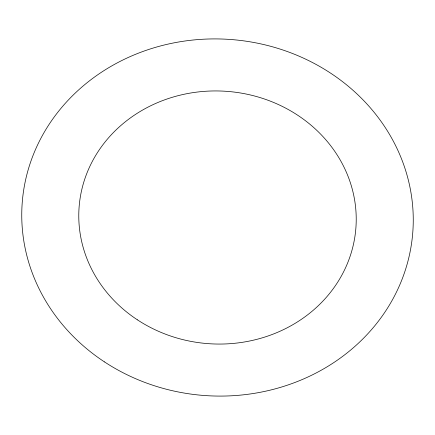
<?xml version="1.0" encoding="UTF-8"?>
<svg xmlns="http://www.w3.org/2000/svg" width="435" height="435" viewBox="0 0 435 435"><rect width="100%" height="100%" fill="white"/><g stroke="black" fill="none" stroke-linecap="round" stroke-linejoin="round"><path stroke-width="0.65" d="M137.411 319.839A138.787 126.493 4.2 0 0 355.64 230.816A138.787 126.493 4.2 0 0 159.449 101.844A138.787 126.493 4.2 0 0 137.411 319.839M104.487 361.909A195.848 178.497 4.2 0 0 412.434 236.292A195.848 178.497 4.2 0 0 135.584 54.299A195.848 178.497 4.2 0 0 104.487 361.909"/></g></svg>
